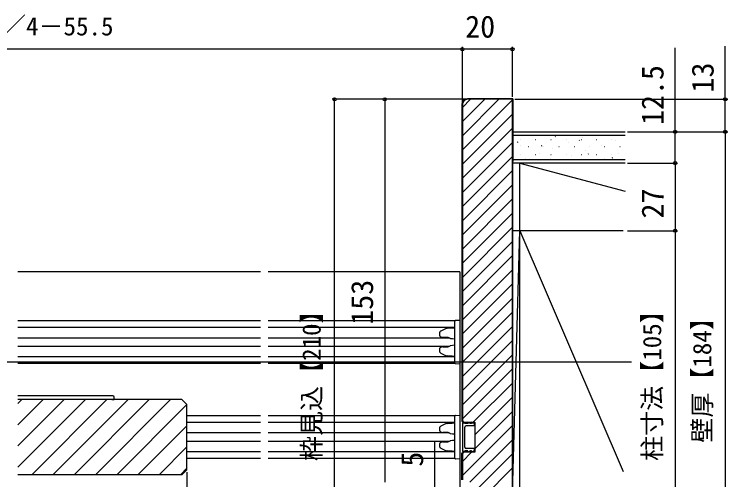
# Model space of a CAD drawing. Units: millimetres, scale not verified. Extents: x -525 to 525, y -783 to 779.
# Drawn here: x -94.5 to 190.5, y -225.6 to -39.6 of the extents above; entities that cross this region are included whole.
import ezdxf
from ezdxf.enums import TextEntityAlignment as Align

# ---------------------------------------------------------------- set-up
doc = ezdxf.new("R2010")
doc.units = ezdxf.units.MM
doc.header["$LTSCALE"] = 4
for name, color, linetype in [('0-5_YKK_12', 2, 'Continuous'), ('0-6_YKK_13', 4, 'Continuous'), ('0-8_YKK_D', 6, 'Continuous'), ('0-A_YSS_K', 3, 'Continuous'), ('0-B_YSS_KE', 3, 'Continuous')]:
    doc.layers.add(name, color=color, linetype=linetype)
doc.styles.add('ＭＳ ゴシック', font='')
doc.styles.get('ＭＳ ゴシック').set_extended_font_data('MS Gothic')

msp = doc.modelspace()

# ---------------------------------------------------------------- linework, layer by layer
at = {"layer": '0-5_YKK_12'}
for p, q in [((3.91, -142.578), (-92.992, -142.578)), ((83.5, -142.578), (6.91, -142.578)), ((83.5, -142.578), (83.5, -231.578)), ((3.91, -162.078), (-92.992, -162.078)), ((81.519, -162.078), (6.91, -162.078)), ((-92.992, -164.678), (3.91, -164.678)), ((6.91, -164.678), (81.5, -164.678)), ((-92.992, -168.878), (3.91, -168.878)), ((6.91, -168.878), (79.286, -168.878)), ((-92.992, -172.278), (3.91, -172.278)), ((6.91, -172.278), (79.286, -172.278)), ((3.91, -176.478), (-92.992, -176.478)), ((81.5, -176.478), (6.91, -176.478)), ((152, -178.577), (-332.499, -178.577)), ((3.91, -179.078), (-92.992, -179.078)), ((81.519, -179.078), (6.91, -179.078)), ((-27.5, -193.578), (-92.992, -193.578)), ((-92.992, -195.129), (-91.441, -193.578)), ((-92.992, -203.614), (-82.955, -193.578)), ((-92.992, -212.099), (-74.47, -193.578)), ((-92.992, -220.585), (-65.985, -193.578)), ((-87.499, -223.578), (-57.499, -193.578)), ((-79.014, -223.578), (-49.014, -193.578)), ((-70.529, -223.578), (-40.529, -193.578)), ((-62.044, -223.578), (-32.044, -193.578)), ((-27.5, -193.578), (-25.5, -195.578)), ((-53.558, -223.578), (-25.529, -195.548)), ((-25.5, -221.578), (-25.5, -195.578)), ((3.91, -200.078), (-25.5, -200.078)), ((81.519, -200.078), (6.91, -200.078)), ((-45.073, -223.578), (-25.5, -204.004)), ((3.91, -202.678), (-25.5, -202.678)), ((81.5, -202.678), (6.91, -202.678)), ((3.91, -206.878), (-25.5, -206.878)), ((79.286, -206.878), (6.91, -206.878)), ((3.91, -210.278), (-25.5, -210.278)), ((79.286, -210.278), (6.91, -210.278)), ((-36.588, -223.578), (-25.5, -212.49)), ((3.91, -214.478), (-25.5, -214.478)), ((81.5, -214.478), (6.91, -214.478)), ((3.91, -217.078), (-25.5, -217.078)), ((81.519, -217.078), (6.91, -217.078)), ((-28.103, -223.578), (-25.5, -220.975)), ((-27.5, -223.578), (-25.5, -221.578)), ((-27.5, -223.578), (-92.992, -223.578))]:
    msp.add_line(p, q, dxfattribs=at)
at = {"layer": '0-6_YKK_13'}
for p, q in [((81.5, -162.881), (81.5, -162.182)), ((77.755, -165.266), (75.92, -166.202)), ((78.543, -165.058), (80.37, -164.947)), ((80.37, -164.947), (81.5, -164.878)), ((81.5, -178.274), (81.5, -162.881)), ((75.338, -167.039), (75.338, -167.675)), ((78.873, -168.732), (76.648, -168.693)), ((75.338, -173.48), (75.338, -174.116)), ((76.648, -172.462), (78.871, -172.423)), ((75.92, -174.953), (77.755, -175.889)), ((80.37, -176.208), (78.543, -176.097)), ((81.5, -176.278), (80.37, -176.208)), ((81.5, -178.973), (81.5, -178.274)), ((83.5, -179.378), (81.782, -179.272)), ((83.5, -178.379), (83.5, -179.378)), ((-55.062, -192.078), (-92.992, -192.078)), ((-55.498, -193.578), (-54.5, -193.578)), ((-54.5, -193.578), (-54.563, -192.547)), ((81.5, -200.881), (81.5, -200.182)), ((81.5, -216.274), (81.5, -200.881)), ((75.338, -205.039), (75.338, -205.675)), ((77.755, -203.266), (75.92, -204.202)), ((78.543, -203.058), (80.37, -202.947)), ((80.37, -202.947), (81.5, -202.878)), ((84.5, -202.828), (84.5, -214.328)), ((85.5, -202.828), (84.5, -202.828)), ((85.5, -203.078), (85.5, -202.828)), ((86.7, -203.078), (85.5, -203.078)), ((85.5, -212.578), (85.5, -204.578)), ((89.2, -204.078), (86, -204.078)), ((87.7, -203.078), (86.7, -202.578)), ((86.7, -203.078), (86.7, -202.578)), ((88.2, -203.078), (87.7, -203.078)), ((89.2, -203.078), (88.2, -202.578)), ((88.2, -203.078), (88.2, -202.578)), ((89.2, -203.078), (89.2, -204.078)), ((78.873, -206.732), (76.648, -206.693)), ((76.648, -210.462), (78.871, -210.423)), ((75.338, -211.48), (75.338, -212.116)), ((75.92, -212.953), (77.755, -213.889)), ((89.2, -213.078), (86, -213.078)), ((89.2, -213.078), (89.2, -214.078)), ((80.37, -214.208), (78.543, -214.097)), ((81.5, -214.278), (80.37, -214.208)), ((81.5, -216.973), (81.5, -216.274)), ((83.5, -216.379), (83.5, -217.378)), ((85.5, -214.328), (84.5, -214.328)), ((85.5, -214.328), (85.5, -214.078)), ((86.7, -214.078), (85.5, -214.078)), ((86.7, -214.578), (86.7, -214.078)), ((87.7, -214.078), (86.7, -214.578)), ((88.2, -214.078), (87.7, -214.078)), ((88.2, -214.578), (88.2, -214.078)), ((89.2, -214.078), (88.2, -214.578)), ((83.5, -217.378), (81.782, -217.272))]:
    msp.add_line(p, q, dxfattribs=at)
for points in [[(81.782, -161.883), (83.5, -161.778), (83.5, -162.776), (83.5, -165.085), (83.5, -176.07), (83.5, -178.379)], [(78.543, -165.058), (78.382, -165.074), (78.221, -165.103), (78.063, -165.143), (77.907, -165.197), (77.755, -165.266)], [(75.92, -166.202), (75.821, -166.257), (75.727, -166.322), (75.638, -166.396), (75.556, -166.481), (75.483, -166.576), (75.422, -166.681), (75.376, -166.795), (75.347, -166.915), (75.338, -167.039)], [(75.338, -167.675), (75.35, -167.816), (75.387, -167.951), (75.445, -168.077), (75.521, -168.191), (75.61, -168.292), (75.708, -168.38), (75.815, -168.456), (75.926, -168.519), (76.042, -168.572), (76.16, -168.615), (76.281, -168.647), (76.402, -168.671), (76.525, -168.687), (76.648, -168.693)], [(78.863, -168.729), (79.063, -168.792), (79.261, -168.867), (79.455, -168.953), (79.645, -169.052)], [(79.759, -169.089), (80.629, -169.187), (81.499, -169.294)], [(76.648, -172.462), (76.516, -172.469), (76.384, -172.487), (76.253, -172.514), (76.124, -172.552), (75.997, -172.602), (75.874, -172.664), (75.757, -172.738), (75.647, -172.827), (75.547, -172.931), (75.461, -173.05), (75.395, -173.184), (75.352, -173.329), (75.338, -173.48)], [(79.645, -172.103), (79.455, -172.202), (79.261, -172.288), (79.063, -172.363), (78.863, -172.426)], [(81.5, -171.861), (80.63, -171.967), (79.759, -172.065)], [(75.338, -174.116), (75.347, -174.24), (75.376, -174.36), (75.422, -174.474), (75.483, -174.579), (75.556, -174.674), (75.638, -174.759), (75.727, -174.833), (75.821, -174.898), (75.92, -174.953)], [(77.755, -175.889), (77.907, -175.958), (78.063, -176.012), (78.221, -176.053), (78.382, -176.081), (78.543, -176.097)], [(81.782, -199.883), (83.5, -199.778), (83.5, -200.776), (83.5, -203.085), (83.5, -214.07), (83.5, -216.379)], [(75.92, -204.202), (75.821, -204.257), (75.727, -204.322), (75.638, -204.396), (75.556, -204.481), (75.483, -204.576), (75.422, -204.681), (75.376, -204.795), (75.347, -204.915), (75.338, -205.039)], [(78.543, -203.058), (78.382, -203.074), (78.221, -203.103), (78.063, -203.143), (77.907, -203.197), (77.755, -203.266)], [(75.338, -205.675), (75.35, -205.816), (75.387, -205.951), (75.445, -206.077), (75.521, -206.191), (75.61, -206.292), (75.708, -206.38), (75.815, -206.456), (75.926, -206.519), (76.042, -206.572), (76.16, -206.615), (76.281, -206.647), (76.402, -206.671), (76.525, -206.687), (76.648, -206.693)], [(78.863, -206.729), (79.063, -206.792), (79.261, -206.867), (79.455, -206.953), (79.645, -207.052)], [(79.759, -207.089), (80.629, -207.187), (81.499, -207.294)], [(76.648, -210.462), (76.516, -210.469), (76.384, -210.487), (76.253, -210.514), (76.124, -210.552), (75.997, -210.602), (75.874, -210.664), (75.757, -210.738), (75.647, -210.827), (75.547, -210.931), (75.461, -211.05), (75.395, -211.184), (75.352, -211.329), (75.338, -211.48)], [(79.645, -210.103), (79.455, -210.202), (79.261, -210.288), (79.063, -210.363), (78.863, -210.426)], [(81.5, -209.861), (80.63, -209.967), (79.759, -210.065)], [(75.338, -212.116), (75.347, -212.24), (75.376, -212.36), (75.422, -212.474), (75.483, -212.579), (75.556, -212.674), (75.638, -212.759), (75.727, -212.833), (75.821, -212.898), (75.92, -212.953)], [(77.755, -213.889), (77.907, -213.958), (78.063, -214.012), (78.221, -214.053), (78.382, -214.081), (78.543, -214.097)]]:
    msp.add_lwpolyline(points, dxfattribs=at)
for centre, radius, start, end in [((81.8, -162.182), 0.3, 93.5, 180), ((79.792, -168.79), 0.3, 240.72272, 263.63084), ((79.792, -172.365), 0.3, 96.36916, 119.27728), ((81.8, -178.973), 0.3, 180, 266.5), ((-55.062, -192.578), 0.5, 3.5, 90), ((81.8, -200.182), 0.3, 93.5, 180), ((86, -204.578), 0.5, 90, 180), ((79.792, -206.79), 0.3, 240.72272, 263.63084), ((79.792, -210.365), 0.3, 96.36916, 119.27728), ((86, -212.578), 0.5, 180, 270), ((81.8, -216.973), 0.3, 180, 266.5)]:
    msp.add_arc(centre, radius, start, end, dxfattribs=at)
at = {"layer": '0-8_YKK_D'}
for p, q in [((84.504, -53.578), (-252, -53.578)), ((84.5, -74.578), (84.5, -52.578)), ((104.5, -53.578), (84.5, -53.578)), ((84.504, -71.378), (84.504, -52.578)), ((104.5, -72.578), (104.5, -52.578)), ((85.5, -73.578), (32.5, -73.578)), ((33.5, -283.578), (33.5, -73.578)), ((85.5, -73.578), (52.5, -73.578)), ((53.5, -73.578), (53.5, -226.578)), ((105.5, -73.578), (190.5, -73.578)), ((150.5, -86.577), (190.5, -86.577)), ((150.5, -86.577), (190.5, -86.577)), ((150.5, -86.577), (170.5, -86.577)), ((189.5, -86.577), (189.5, -270.577)), ((150.5, -99.077), (170.5, -99.077)), ((150.5, -99.077), (170.5, -99.077)), ((169.5, -99.077), (169.5, -126.077)), ((150.5, -126.077), (170.5, -126.077)), ((150.5, -126.077), (170.5, -126.077)), ((169.5, -126.077), (169.5, -231.077)), ((-25.5, -222.578), (-25.5, -304.578)), ((-25.5, -222.578), (-25.5, -324.578))]:
    msp.add_line(p, q, dxfattribs=at)
for points in [[(169.5, -99.077), (169.5, -86.577), (169.5, -53.027)], [(189.5, -86.577), (189.5, -73.578), (189.5, -52.3)], [(73.5, -231.578), (73.5, -226.578), (73.5, -210.523)]]:
    msp.add_lwpolyline(points, dxfattribs=at)
for centre in [(84.5, -53.578), (84.504, -53.578), (104.5, -53.578), (33.5, -73.578), (53.5, -73.578), (189.5, -73.578), (169.5, -86.577), (189.5, -86.577), (189.5, -86.577), (169.5, -99.077), (169.5, -99.077), (169.5, -126.077), (169.5, -126.077)]:
    msp.add_circle(centre, 0.637, dxfattribs=at)
at = {"layer": '0-A_YSS_K'}
for p, q in [((84.5, -76.84), (87.763, -73.578)), ((84.5, -82.497), (93.42, -73.578)), ((84.5, -88.154), (99.077, -73.578)), ((84.5, -93.811), (104.5, -73.811)), ((84.5, -99.468), (104.5, -79.468)), ((84.5, -105.125), (104.5, -85.125)), ((104.5, -86.577), (149.5, -86.577)), ((104.5, -86.577), (104.5, -270.577)), ((149.5, -88.077), (104.5, -88.077)), ((84.5, -110.781), (104.5, -90.781)), ((106.577, -90.693), (106.744, -90.583)), ((107.686, -89.657), (107.786, -89.657)), ((113.766, -89.657), (113.866, -89.657)), ((113.858, -89.856), (113.877, -89.849)), ((119.846, -89.657), (119.946, -89.657)), ((121.561, -88.611), (121.728, -88.501)), ((125.926, -89.657), (126.026, -89.657)), ((126.876, -90.928), (126.895, -90.921)), ((131.166, -90.089), (131.333, -89.979)), ((132.006, -89.657), (132.106, -89.657)), ((132.457, -88.952), (132.475, -88.945)), ((138.086, -89.657), (138.186, -89.657)), ((144.166, -89.657), (144.266, -89.657)), ((145.475, -90.023), (145.494, -90.017)), ((104.836, -92.407), (104.936, -92.407)), ((107.617, -92.066), (107.636, -92.059)), ((110.916, -92.407), (111.016, -92.407)), ((116.182, -92.171), (116.349, -92.061)), ((116.996, -92.407), (117.096, -92.407)), ((120.636, -93.137), (120.655, -93.131)), ((123.076, -92.407), (123.176, -92.407)), ((129.156, -92.407), (129.256, -92.407)), ((135.236, -92.407), (135.336, -92.407)), ((139.895, -92), (139.914, -91.993)), ((141.316, -92.407), (141.416, -92.407)), ((147.396, -92.407), (147.496, -92.407)), ((84.5, -116.438), (104.5, -96.438)), ((107.686, -95.637), (107.786, -95.637)), ((113.766, -95.637), (113.866, -95.637)), ((115.15, -95.08), (115.169, -95.074)), ((119.846, -95.637), (119.946, -95.637)), ((125.926, -95.637), (126.026, -95.637)), ((128.168, -96.152), (128.187, -96.145)), ((132.006, -95.637), (132.106, -95.637)), ((133.654, -94.209), (133.673, -94.203)), ((134.776, -95.535), (134.943, -95.425)), ((138.086, -95.637), (138.186, -95.637)), ((144.166, -95.637), (144.266, -95.637)), ((146.673, -95.281), (146.692, -95.274)), ((104.5, -97.577), (149.5, -97.577)), ((149.5, -99.077), (104.5, -99.077)), ((109.569, -97.056), (109.588, -97.05)), ((119.853, -97.577), (119.959, -97.507)), ((141.187, -97.224), (141.206, -97.217)), ((144.381, -97.013), (144.548, -96.903)), ((84.5, -122.095), (104.5, -102.095)), ((84.5, -127.752), (104.5, -107.752)), ((84.5, -133.409), (104.5, -113.409)), ((84.5, -139.066), (104.5, -119.066)), ((84.5, -144.723), (104.5, -124.723)), ((148.747, -126.077), (104.5, -126.077)), ((107.5, -231.077), (107.5, -126.077)), ((84.5, -150.379), (104.5, -130.379)), ((84.5, -156.036), (104.5, -136.036)), ((84.5, -161.693), (104.5, -141.693)), ((84.5, -167.35), (104.5, -147.35)), ((84.5, -173.007), (104.5, -153.007)), ((84.5, -178.664), (104.5, -158.664)), ((84.5, -184.321), (104.5, -164.321)), ((84.5, -189.977), (104.5, -169.977)), ((84.5, -195.634), (104.5, -175.634)), ((84.5, -201.291), (104.5, -181.291)), ((88.871, -202.578), (104.5, -186.948)), ((89.5, -207.605), (104.5, -192.605)), ((89.5, -213.262), (104.5, -198.262)), ((84.5, -223.919), (104.5, -203.919)), ((87.498, -226.578), (104.5, -209.575)), ((84.5, -218.262), (88.184, -214.578)), ((89.5, -230.232), (104.5, -215.232)), ((89.5, -235.889), (104.5, -220.889))]:
    msp.add_line(p, q, dxfattribs=at)
for points in [[(107.5, -126.077), (107.5, -99.077), (149.5, -110.331)], [(104.5, -231.077), (107.5, -126.077), (148.747, -222.32)]]:
    msp.add_lwpolyline(points, dxfattribs=at)
at = {"layer": '0-B_YSS_KE'}
msp.add_line((104.7, -73.378), (86.5, -73.378), dxfattribs=at)
for points in [[(104.5, -258.578), (104.5, -98.578), (104.5, -73.578), (86.5, -73.578)], [(104.7, -73.378), (104.7, -98.378), (104.5, -98.378)], [(84.3, -75.578), (84.3, -202.16), (84.917, -202.778), (89.3, -202.778), (89.3, -203.778), (89.5, -203.778)], [(84.5, -75.578), (84.5, -202.078), (85, -202.578), (89.5, -202.578), (89.5, -203.578), (89.5, -213.578), (89.5, -214.578), (85, -214.578), (84.5, -215.078), (84.5, -225.578)], [(84.3, -225.578), (84.3, -214.995), (84.917, -214.378), (89.3, -214.378), (89.3, -213.378), (89.5, -213.378)]]:
    msp.add_lwpolyline(points, dxfattribs=at)
for radius in [2.2, 2]:
    msp.add_arc((86.5, -75.578), radius, 90.00001, 179.99999, dxfattribs=at)

# ---------------------------------------------------------------- texts
at = {"layer": '0-8_YKK_D', "style": 'ＭＳ ゴシック'}
for s, height, p in [('有効開口＝3W／4－55.5', 7.331, (-159.742, -50.271)), ('20', 8.798, (85.64, -51.578))]:
    msp.add_text(s, height=height, dxfattribs=at).set_placement(p, align=Align.BOTTOM_LEFT)
for s, height, p in [('13', 8.798, (187.5, -70.868)), ('12.5', 8.798, (167.5, -83.868)), ('27', 8.798, (167.5, -121.202)), ('153', 8.798, (51.5, -163.646)), ('枠見込【210】', 7.331, (30.136, -218.095)), ('柱寸法【105】', 7.331, (166.136, -218.038)), ('壁厚【184】', 7.331, (186.136, -210.793)), ('5', 8.798, (71.5, -220.364))]:
    msp.add_text(s, height=height, rotation=90, dxfattribs=at).set_placement(p, align=Align.BOTTOM_LEFT)

doc.saveas('drawing.dxf')
